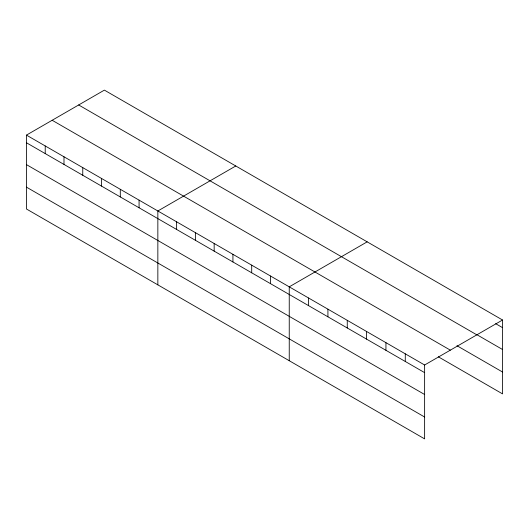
<?xml version="1.0" encoding="UTF-8"?>
<svg xmlns="http://www.w3.org/2000/svg" width="529" height="529" viewBox="0 0 529 529"><rect width="100%" height="100%" fill="white"/><g stroke="black" fill="none" stroke-linecap="round" stroke-linejoin="round"><path stroke-width="0.79" d="M424.622 394.502L424.622 364.997L26.45 135.113L26.45 208.995L424.622 438.878L424.622 394.502L26.45 164.618M438.316 356.797L502.55 393.887L502.55 320.005L104.378 90.122L26.45 135.113M235.775 165.98L157.847 210.978L157.847 284.86M367.172 241.846L289.244 286.837L289.244 360.718M424.622 364.997L502.55 320.005M495.64 323.662L502.55 327.649M476.993 334.751L502.55 349.504M78.662 104.967L476.834 334.85M456.963 345.708L502.55 372.026M52.166 120.268L450.338 350.145M26.45 142.757L424.622 372.641M26.45 187.14L424.622 417.017M405.28 353.828L405.28 361.472M385.939 342.666L385.939 350.31M366.604 331.498L366.604 339.142M347.262 320.336L347.262 327.98M327.92 309.167L327.92 316.811M308.579 297.999L308.579 305.643M270.471 275.999L270.471 283.643M251.698 265.161L251.698 272.805M232.932 254.323L232.932 261.967M214.159 243.485L214.159 251.13M195.386 232.648L195.386 240.292M176.62 221.81L176.62 229.46M139.074 200.141L139.074 207.785M120.301 189.303L120.301 196.947M101.535 178.465L101.535 186.109M82.762 167.627L82.762 175.271M63.989 156.789L63.989 164.433M45.223 145.951L45.223 153.595"/></g></svg>
